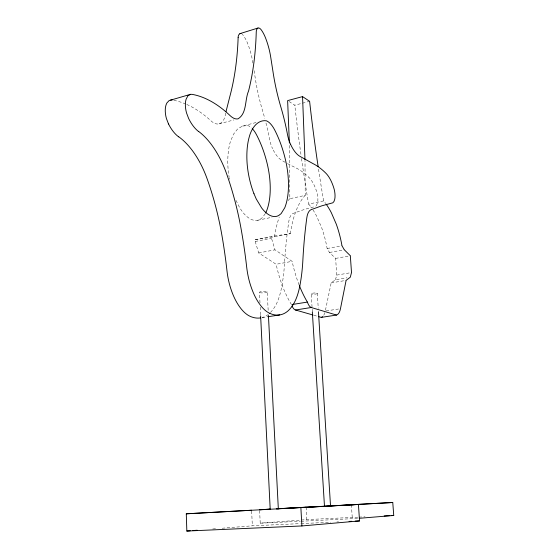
<?xml version="1.0" encoding="UTF-8"?>
<svg xmlns="http://www.w3.org/2000/svg" width="559" height="559" viewBox="0 0 559 559"><rect width="100%" height="100%" fill="white"/><g stroke="black" fill="none" stroke-linecap="round" stroke-linejoin="round"><path stroke-width="0.42" stroke-dasharray="2.79 2.1" d="M225.654 113.107C225.081 117.285 223.593 122.519 219.058 123.874A23.841 11.585 74.2 0 1 210.96 120.835A157.009 85.087 78.6 0 0 186.734 104.449M325.457 310.203L331.173 282.896L335.456 279.752L346.978 277.795M335.456 279.752L336.742 275.098L335.631 258.405L329.482 252.479L327.134 248.524A57.926 26.021 79.4 0 0 321.432 227.087L316.471 215.858A55.662 24.959 79.4 0 0 313.075 210.037M265.266 213.629L262.506 217.542L260.124 219.345A37.809 18.112 77 0 1 242.599 212.015L239.776 207.934L235.507 199.458M259.984 302.768L259.467 292.315L259.977 291.889A3.983 0.818 -2.9 0 1 263.352 291.316L265.294 291.323A3.752 0.769 -2.9 0 1 267.223 291.91L268.208 311.07M267.223 291.91L266.699 292.329A3.983 0.818 -2.9 0 1 263.338 292.895L261.409 292.895A3.752 0.769 -2.9 0 1 259.46 292.315M316.226 205.873L317.561 202.875A11.879 5.108 78.1 0 0 317.121 193.246L316.653 191.576A25.316 11.012 78.1 0 0 308.799 177.245M312.341 312.062L311.23 293.775L311.712 293.44A3.13 0.629 -3.5 0 1 314.424 292.993L315.933 293A2.949 0.594 -3.5 0 1 317.323 293.454L318.246 308.254M317.323 293.454L316.834 293.782A3.13 0.629 -3.5 0 1 314.13 294.23L312.628 294.223A2.949 0.594 -3.5 0 1 311.23 293.775M270.486 312.425C276.446 306.388 279.234 298.024 281.079 289.925A142.999 73.907 77.3 0 0 284.517 263.652A281.261 105.518 82.5 0 1 288.807 221.49A18.678 8.392 78.9 0 1 293.182 213.398L304.18 209.513L315.604 206.411M255.98 122.547L242.501 126.061L237.603 128.975L233.48 134.251L230.364 141.707A56.228 26.546 77 0 0 227.786 161.761A50.156 23.785 76.9 0 0 229.085 176.923M219.058 123.874L233.962 119.919M289.066 101.528L294.81 105.211L309.609 101.291M301.504 158.449A508.983 145.424 79.5 0 0 308.596 204.098L323.605 200.926A56.11 24.407 79.4 0 1 325.645 203.483M257.489 220.302L271.967 217.283M242.501 126.061L247.944 125.586A22.171 10.411 76 0 1 251.641 128.011M255.114 239.657L271.408 236.422L290.338 233.669L274.448 236.813L255.114 239.657L255.204 241.481L258.698 252.941L276.118 264.274L292.119 261.346L274.986 249.831L271.506 238.26L271.408 236.422M255.204 241.481L271.506 238.26M258.698 252.941L274.986 249.831M327.134 248.524L341.975 245.757M329.482 252.479L344.288 249.754M335.631 258.405L350.332 255.749M336.742 275.098L351.506 272.561M331.173 282.896L346.105 280.38M262.185 317.645L268.034 316.729M326.121 310.923L338.789 308.966M301.063 521.261L358.368 518.368M212.693 528.982L216.997 528.639M222.168 528.227L252.333 525.809L300.274 523.629M259.628 510.57L260.221 523.175L306.828 519.597L358.109 517.159M358.976 517.117L365.055 516.83M260.221 523.175L300.19 521.302M301.147 523.587L330.781 522.239M336.888 521.959L338.628 521.882M313.753 315.234L317.903 316.429M287.536 163.633L295.508 167.686A112.31 50.953 80.1 0 1 308.799 177.266M285.209 162.348L281.687 160.321A26.846 11.872 76.2 0 1 272.596 148.701M252.906 63.062L252.703 61.797A41.017 18.747 73.6 0 0 247.63 43.448A20.494 9.21 73.6 0 0 243.479 35.706A7.882 3.508 73.4 0 0 242.257 34.358M254.107 70.679L255.072 77.023A103.96 42.875 75.6 0 0 262.856 111.695A132.714 66.794 75 0 1 264.791 118.452M351.394 504.777L352.331 518.864M306.122 507.188L306.828 519.597M260.194 307.122L260.585 314.962M251.662 511.087L252.333 525.809M289.436 145.438L289.835 198.697L305.214 195.371L304.997 160.671M324.856 312.677A16.225 7.183 80.8 0 1 323.326 315.828M300.924 154.319A508.983 145.424 79.5 0 1 294.81 105.211M323.605 200.926A511.813 141.511 79.5 0 1 318.392 168.273M308.596 204.091A55.662 24.959 79.4 0 1 311.684 207.997M291.518 304.655A71.545 31.828 79.5 0 1 276.139 264.274M299.114 284.95A72.111 31.122 79.5 0 1 292.133 261.339M274.476 236.841A100.04 43.902 80.5 0 1 279.2 217.311M288.074 200.639A100.04 43.902 80.5 0 1 289.821 198.655M290.366 233.697A100.823 42.917 80.5 0 1 305.2 195.322M229.49 179.25A50.156 23.785 76.9 0 1 229.218 177.699M265.979 122.994A132.714 66.794 75 0 1 269.494 138.967A18.901 8.413 76.3 0 0 272.589 148.715M268.362 314.396A65.103 32.122 79.1 0 1 262.108 317.568M173.814 100.327A157.009 85.087 78.6 0 1 185.413 103.883"/><path stroke-width="0.84" d="M225.997 111.66L229.91 96.225A339.229 171.438 65 0 0 238.134 37.6M265.609 212.972L266.294 211.644A55.537 26.783 76.5 0 0 266.853 162.32A66.367 32.296 76.5 0 0 256.427 134.6A22.171 10.411 76 0 0 252.368 128.745M290.547 144.32A19.076 8.196 76.4 0 1 287.473 134.467A134.139 65.263 75.2 0 0 280.828 106.916A104.882 41.736 75.8 0 1 273.023 71.894L270.619 56.529A41.429 18.286 73.8 0 0 265.56 37.984A20.697 8.979 73.8 0 0 261.458 30.144A7.959 3.417 73.7 0 0 257.972 28.034L256.749 29.348A8.399 3.613 73.7 0 0 256.253 32.003A343.624 168.273 65.7 0 1 248.552 91.033C244.653 99.984 247.106 113.26 238.099 118.822A24.086 11.313 74.4 0 1 230.161 115.678A158.798 83.242 78.6 0 0 192.051 94.345L190.521 94.331L169.139 100.55L166.82 103.059L166.016 104.98A16.98 8.832 73.8 0 0 166.4 118.473L168.518 123.986M257.972 28.034L239.916 33.652L238.665 34.965A8.322 3.703 73.5 0 0 238.141 37.607M190.521 94.331L187.873 95.855L186.07 99.285A17.168 8.637 74.1 0 0 186.524 112.911L188.635 118.501A30.5 15.17 74 0 0 198.648 131.568M318.141 166.603A511.813 141.511 79.5 0 1 309.609 101.291L302.552 96.609L287.626 100.606L289.373 142.985M292.364 304.494L307.415 302.077A9.056 4.06 80.7 0 0 311.307 307.52L336.553 315.059A16.351 7.022 80.8 0 0 340.473 308.694L346.105 280.38L350.276 277.236L351.506 272.561L350.332 255.749L344.288 249.754L341.975 245.757A58.395 25.448 79.4 0 0 336.28 224.145L331.375 212.804A56.11 24.407 79.4 0 0 326.149 204.168M292.043 305.99A8.979 4.151 80.8 0 0 295.48 310.007L311.307 307.499M268.034 316.729L279.745 314.906M318.735 316.667L321.229 317.386L336.553 315.059M301.895 525.949L359.549 520.925L358.431 504.463L186.287 513.805L186.839 531.05L301.895 525.949L300.868 507.628L358.431 504.463M359.234 518.298L393.739 515.468L392.76 502.506L277.774 508.753M186.839 531.05L190.284 530.777M192.869 530.568L197.18 530.225M276.342 508.921L278.326 508.809L268.432 315.43M312.341 312.062L324.479 506.209M318.462 311.74L330.516 505.888L329.726 505.93M270.193 509.249L260.627 315.835M186.287 513.805L251.62 510.22M269.927 509.165L259.586 509.731L269.976 509.172M277.683 508.739L306.122 507.188M351.394 504.777L392.76 502.506M384.18 515.922L389.392 515.678M391.132 515.594L393.739 515.468M349.089 521.4L351.702 521.281M355.189 521.128L359.549 520.925M170.579 100.033L172.151 100.033M295.473 309.986L312.921 314.997M253.961 193.694L256.26 199.004L261.626 207.927A38.187 17.671 77.2 0 0 278.794 215.453L281.107 213.643L284.776 207.724A56.103 26.133 76.7 0 0 285.027 157.987A67.045 31.521 76.7 0 0 274.686 129.954A22.388 10.16 76.2 0 0 266.343 120.779C257.021 119.549 251.277 129.101 249.258 136.899A56.78 25.889 77.2 0 0 246.854 157.114A50.659 23.205 77.1 0 0 253.947 193.7M302.552 96.609L304.983 159.846M322.543 316.66A16.225 7.183 80.8 0 1 321.236 317.4M307.408 302.105A72.111 31.122 79.5 0 1 299.379 285.628M290.554 144.306A27.098 11.564 76.4 0 0 299.498 156.108L313.019 163.626A113.372 49.653 80.1 0 1 326.037 173.381A25.546 10.726 78.2 0 1 333.772 187.866L334.247 189.543A11.991 4.975 78.1 0 1 334.736 199.249L333.982 201.471L332.85 202.798L321.732 205.845L311.035 209.702A18.852 8.175 78.9 0 0 306.814 217.821A283.539 102.556 82.4 0 0 302.866 260.298A144.55 72.237 77.4 0 1 299.666 286.781C297.849 295.369 294.921 304.243 288.458 310.497A65.766 31.36 79.1 0 1 269.801 313.354M239.916 33.652A7.882 3.508 73.4 0 1 241.034 33.652M260.508 317.91A65.103 32.122 79.1 0 1 250.341 316.422A43.735 21.71 79.8 0 1 242.522 310.483C236.422 303.579 232.663 294.963 230.035 286.222A46.166 22.877 79.7 0 1 226.968 270.731A427.677 311.838 74.3 0 0 221.532 233.18A208.877 127.773 77 0 0 207.396 179.579A73.089 39.857 76.5 0 0 178.677 136.745M178.67 136.85A30.165 15.512 73.7 0 1 168.525 123.986M269.794 313.34A44.182 21.193 79.8 0 1 262.122 307.317C256.085 300.267 252.388 291.56 249.768 282.749A46.642 22.339 79.7 0 1 246.68 267.09A434.616 308.128 74.7 0 0 241.146 229.148A211.588 125.405 77.2 0 0 227.01 174.939A73.921 39.004 76.6 0 0 198.655 131.463"/></g></svg>
